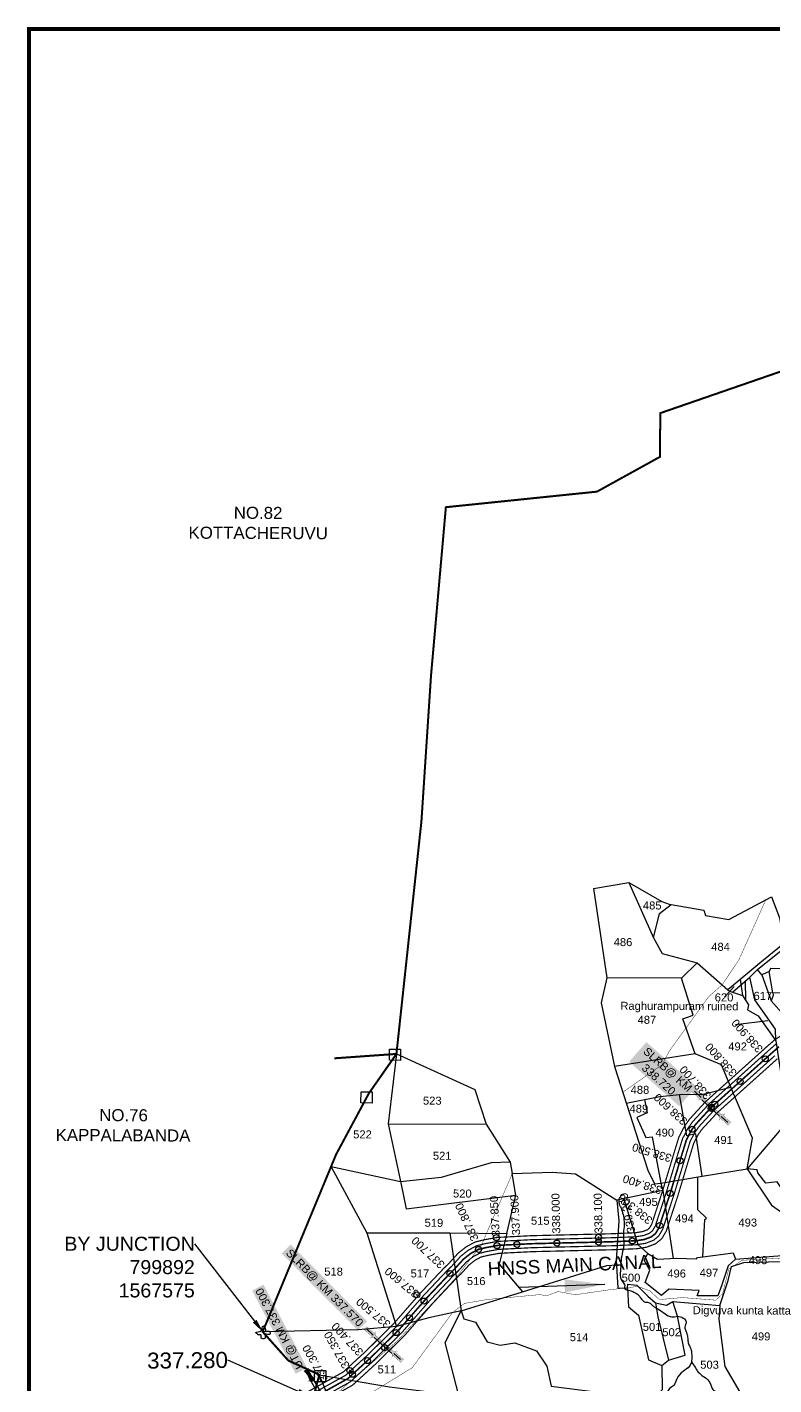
# Model space of a CAD drawing. Header units: feet. Extents: x 799341 to 808000, y 1563100 to 1570804.
# Drawn here: x 799341 to 801207, y 1567411 to 1570804 of the extents above; entities that cross this region are included whole.
import ezdxf
from ezdxf import colors
from ezdxf.entities.mleader import LeaderData, LeaderLine
from ezdxf.enums import TextEntityAlignment as Align
from ezdxf.math import Vec2, Vec3

# ---------------------------------------------------------------- set-up
doc = ezdxf.new("R2010")
doc.units = ezdxf.units.FT
doc.header["$LTSCALE"] = 15
doc.header["$MEASUREMENT"] = 0
doc.header["$PDMODE"] = 32
doc.header["$PDSIZE"] = 15
doc.linetypes.add('ACAD_ISO02W100', pattern=[15, 12, -3])
doc.linetypes.add('HIDDEN2', pattern=[0.1875, 0.125, -0.0625])
for name, color, linetype in [('CANAL1', 7, 'Continuous'), ('CRDS STONES', 7, 'Continuous'), ('CSMark', 72, 'Continuous'), ('HILL', 17, 'Continuous'), ('PLOT', 7, 'Continuous'), ('PLOT NO', 7, 'Continuous'), ('ROADS', 6, 'Continuous'), ('STRUCTURE', 5, 'Continuous'), ('TANKS-STREAM', 4, 'Continuous'), ('TEXT', 1, 'Continuous'), ('text2', 7, 'Continuous'), ('VILLAGE STONES', 240, 'Continuous')]:
    doc.layers.add(name, color=color, linetype=linetype)
doc.layers.add('VILLAGE BOUNDRY', color=5, linetype='HIDDEN2', lineweight=100)
doc.styles.get("Standard").update_dxf_attribs({"font": 'arial.ttf'})
doc.linetypes.add('DOTS', pattern='A,1e-06,-3,["●",Standard,S=3,R=0,X=-1.25,Y=-1.25],-3', length=6.000001)
doc.dimstyles.get("Standard").update_dxf_attribs({"dimtxt": 0.18, "dimasz": 30, "dimexe": 0.18, "dimexo": 0.0625, "dimgap": 0.09, "dimtad": 0, "dimtih": 1, "dimtoh": 1, "dimdec": 4, "dimzin": 0, "dimdsep": 46, "dimtxsty": 'Standard', "dimcen": 0.09, "dimadec": 0, "dimazin": 0, "dimtfac": 1, "dimtdec": 4, "dimtofl": 0, "dimtmove": 0, "dimatfit": 3, "dimfxl": 1, "dimtolj": 1, "dimtzin": 0, "dimarcsym": 0})

# ---------------------------------------------------------------- blocks, each defined once
blk = doc.blocks.new('SLB')
at = {"layer": 'STRUCTURE'}
h = blk.add_hatch(dxfattribs=at)
h.set_pattern_fill('DOTS', color=6, scale=20, angle=320.3722, style=0)
h.set_pattern_definition([(320.372247934, (-159.4327, -72.9564), (1.2786241598, 0.5641323054), [0, -1.25])])
h.paths.add_polyline_path([(769699.5, 1706871.1), (769699.5, 1706861.1), (769729.1, 1706861.1), (769732.1, 1706863.1), (769792.1, 1706863.1), (769795.1, 1706861.1), (769824.7, 1706861.1), (769824.7, 1706871.1), (769795.1, 1706871.1), (769792.1, 1706869.1), (769732.1, 1706869.1), (769729.1, 1706871.1)])
at = {"layer": 'STRUCTURE', "color": 6, "linetype": 'ACAD_ISO02W100', "ltscale": 0.5, "const_width": 0.5}
for points in [[(769699.5, 1706871.1), (769729.1, 1706871.1)], [(769699.5, 1706861.1), (769729.1, 1706861.1)], [(769795.1, 1706871.1), (769824.7, 1706871.1)], [(769795.1, 1706861.1), (769824.7, 1706861.1)]]:
    blk.add_lwpolyline(points, dxfattribs=at)
at = {"layer": 'STRUCTURE', "color": 6, "const_width": 0.628}
for points in [[(769726.1, 1706877.1), (769726.1, 1706873.1), (769732.1, 1706869.1), (769792.1, 1706869.1), (769798.1, 1706873.1), (769798.1, 1706877.1)], [(769726.1, 1706855.1), (769726.1, 1706859.1), (769732.1, 1706863.1), (769792.1, 1706863.1), (769798.1, 1706859.1), (769798.1, 1706855.1)]]:
    blk.add_lwpolyline(points, dxfattribs=at)
at = {"layer": 'STRUCTURE', "color": 6}
blk.add_lwpolyline([(769732.1, 1706863.1), (769792.1, 1706863.1)], dxfattribs=at)
blk.add_lwpolyline([(769732.1, 1706863.1), (769792.1, 1706863.1)], dxfattribs=at)
at = {"layer": 'STRUCTURE', "color": 0}
blk.add_circle((769762.1, 1706866.1), 1.24, dxfattribs=at)
for points in [[(769703.8, 1706866), (769726.7, 1706866)], [(769818.6, 1706865.8), (769795.7, 1706865.8)]]:
    blk.add_leader(points, dimstyle='Standard', override={"dimasz": 10, "dimgap": 0.09, "dimtad": 0}, dxfattribs=at)
blk = doc.blocks.new('UT')
at = {"layer": 'STRUCTURE'}
h = blk.add_hatch(dxfattribs=at)
h.set_pattern_fill('DASH', color=150, scale=8, angle=-39.6278, style=0)
h.set_pattern_definition([(320.372247933, (-4370.464, -6260.8811), (1.40800153113, 0.132407282), [1, -1])])
h.paths.add_polyline_path([(765163, 1700681.9), (765165.6, 1700680.6), (765167.2, 1700680.3), (765169.1, 1700680), (765172.4, 1700679.6), (765176.4, 1700679.3), (765179.5, 1700679.5), (765183.1, 1700679.9), (765187.7, 1700680.9), (765188.9, 1700681.2), (765193.1, 1700682.2), (765196.1, 1700680.2), (765196.1, 1700672.2), (765193.1, 1700670.2), (765190.5, 1700670.8), (765188.1, 1700671.3), (765185.5, 1700671.8), (765183.6, 1700672.1), (765181, 1700672.5), (765180.3, 1700672.5), (765178.5, 1700672.6), (765176.7, 1700672.6), (765174.6, 1700672.5), (765172.5, 1700672.3), (765170.4, 1700672), (765168.5, 1700671.7), (765166.1, 1700671.2), (765165, 1700670.8), (765163, 1700669.7)])
h.paths.add_polyline_path([(765259.1, 1700682.2), (765256.1, 1700680.2), (765256.1, 1700672.2), (765259.1, 1700670.2), (765261.9, 1700671), (765264.4, 1700671.6), (765266.4, 1700672), (765269.1, 1700672.5), (765272.7, 1700673), (765276.1, 1700673.1), (765278.6, 1700672.9), (765281.2, 1700672.7), (765283.9, 1700672.3), (765286.4, 1700671.9), (765288, 1700671.3), (765289.2, 1700670.6), (765289.1, 1700682.7), (765287.6, 1700681.8), (765285.7, 1700681.2), (765283, 1700680.7), (765281.2, 1700680.4), (765276.7, 1700679.9), (765272.7, 1700679.9), (765268.7, 1700680.3), (765264.8, 1700681), (765261.2, 1700681.7)])
at = {"layer": 'STRUCTURE', "color": 150, "const_width": 0.628}
for points in [[(765190.1, 1700688.2), (765190.1, 1700684.2), (765196.1, 1700680.2), (765256.1, 1700680.2), (765262.1, 1700684.2), (765262.1, 1700688.2)], [(765190.1, 1700664.2), (765190.1, 1700668.2), (765196.1, 1700672.2), (765256.1, 1700672.2), (765262.1, 1700668.2), (765262.1, 1700664.2)]]:
    blk.add_lwpolyline(points, dxfattribs=at)
at = {"layer": 'STRUCTURE', "color": 150}
for points in [[(765196.1, 1700680.2), (765256.1, 1700680.2)], [(765196.1, 1700672.2), (765256.1, 1700672.2)], [(765196.1, 1700672.2), (765256.1, 1700672.2)]]:
    blk.add_lwpolyline(points, dxfattribs=at)
at = {"layer": 'STRUCTURE', "color": 0}
blk.add_circle((765226.1, 1700676.2), 1.89, dxfattribs=at)
at = {"layer": 'STRUCTURE', "color": 150}
for points in [[(765163, 1700681.9), (765164.4, 1700681.1), (765167.9, 1700680.2), (765171.2, 1700679.8), (765176.1, 1700679.4), (765184.7, 1700680.3), (765193.1, 1700682.2)], [(765289.1, 1700682.7), (765287.8, 1700681.9), (765284.3, 1700680.9), (765280.9, 1700680.4), (765276.1, 1700679.8), (765267.4, 1700680.5), (765259.1, 1700682.2)], [(765163, 1700669.7), (765164.3, 1700670.6), (765167.8, 1700671.6), (765171.2, 1700672.1), (765176, 1700672.6), (765184.7, 1700672), (765193.1, 1700670.2)], [(765289.2, 1700670.6), (765287.8, 1700671.4), (765284.2, 1700672.3), (765280.9, 1700672.7), (765276.1, 1700673.1), (765267.4, 1700672.2), (765259.1, 1700670.2)]]:
    blk.add_spline(points, degree=3, dxfattribs=at)
at = {"layer": 'STRUCTURE', "color": 0}
blk.add_text('STREAM', height=5, dxfattribs=at).set_placement((765148.2, 1700675.8), align=Align.MIDDLE_CENTER)
for points in [[(765190.9, 1700676), (765164.2, 1700675.8)], [(765289.3, 1700676.7), (765265.4, 1700676.4)]]:
    blk.add_leader(points, dimstyle='Standard', override={"dimasz": 10, "dimgap": 0.09, "dimtad": 0}, dxfattribs=at)

msp = doc.modelspace()

# ---------------------------------------------------------------- linework, layer by layer
at = {"layer": 'CANAL1', "color": 1, "const_width": 3}
for points in [[(800997.2, 1568075.8), (801037.4, 1568119.5), (801139.6, 1568211.2), (801189.8, 1568256.3), (801208, 1568272.2), (801223.3, 1568282.4)], [(801027.4, 1568049.6), (801065.5, 1568091), (801166.3, 1568181.4), (801216.4, 1568226.4)], [(800015, 1567378.4), (800131, 1567443.1), (800188.3, 1567495.6), (800258.2, 1567565.1), (800324.4, 1567640.9), (800379.4, 1567699.2), (800396.8, 1567716.4), (800418.6, 1567740.4), (800439.1, 1567756.5), (800460.9, 1567768.2), (800484.4, 1567773.9), (800515.9, 1567779.6), (800601.3, 1567783.9), (800802.5, 1567788.8), (800835.6, 1567790.2), (800860.8, 1567791.2), (800879, 1567794.1), (800891.3, 1567798.7), (800896.4, 1567802.9), (800901.9, 1567812.1), (800929.8, 1567897.7), (800955.8, 1567984), (800970, 1568030.5), (800983.7, 1568056.9), (800995.6, 1568073.8), (800997.2, 1568075.8)], [(800031.4, 1567341.8), (800154.6, 1567410.4), (800215.9, 1567466.7), (800287.4, 1567537.7), (800354, 1567614), (800408.1, 1567671.3), (800425.7, 1567688.8), (800445.9, 1567711), (800461.1, 1567722.9), (800475.3, 1567730.5), (800492.6, 1567734.7), (800520.5, 1567739.8), (800602.8, 1567744), (800803.9, 1567748.8), (800837.2, 1567750.2), (800864.7, 1567751.3), (800889.3, 1567755.2), (800911.6, 1567763.6), (800927.2, 1567776.4), (800938.5, 1567795.5), (800968, 1567885.7), (800994.1, 1567972.4), (801007.2, 1568015.3), (801017.9, 1568036.1), (801027.3, 1568049.4), (801028.2, 1568050.5)]]:
    msp.add_lwpolyline(points, dxfattribs=at)
at = {"layer": 'CANAL1', "color": 5, "const_width": 3}
for points in [[(800019.1, 1567369.3), (800136.9, 1567434.9), (800195.2, 1567488.4), (800265.5, 1567558.2), (800331.8, 1567634.2), (800386.6, 1567692.2), (800404, 1567709.5), (800425.4, 1567733.1), (800444.6, 1567748.1), (800464.5, 1567758.8), (800486.4, 1567764.1), (800517, 1567769.6), (800601.6, 1567773.9), (800802.9, 1567778.8), (800836, 1567780.2), (800861.7, 1567781.2), (800881.6, 1567784.3), (800896.4, 1567789.9), (800904.1, 1567796.3), (800911, 1567807.9), (800939.3, 1567894.7), (800965.3, 1567981.1), (800979.3, 1568026.7), (800992.2, 1568051.7), (801003.5, 1568067.7), (801005, 1568069.5), (801044.4, 1568112.3), (801146.2, 1568203.7), (801196.5, 1568248.8), (801214.1, 1568264.3)], [(800027.3, 1567350.9), (800148.7, 1567418.6), (800209, 1567473.9), (800280.1, 1567544.6), (800346.6, 1567620.7), (800400.9, 1567678.3), (800418.5, 1567695.7), (800439.1, 1567718.4), (800455.6, 1567731.3), (800471.7, 1567739.9), (800490.6, 1567744.5), (800519.3, 1567749.7), (800602.4, 1567753.9), (800803.6, 1567758.8), (800836.8, 1567760.2), (800863.7, 1567761.3), (800886.7, 1567764.9), (800906.5, 1567772.4), (800919.5, 1567783.1), (800929.4, 1567799.6), (800958.4, 1567888.7), (800984.5, 1567975.3), (800997.9, 1568019.1), (801009.4, 1568041.3), (801019.4, 1568055.5), (801020.4, 1568056.8), (801058.5, 1568098.1), (801159.6, 1568188.8), (801209.8, 1568233.9)]]:
    msp.add_lwpolyline(points, dxfattribs=at)
at = {"layer": 'CANAL1', "color": 1, "linetype": 'HIDDEN2', "ltscale": 5, "const_width": 4}
msp.add_lwpolyline([(800023.2, 1567360.1), (800142.8, 1567426.8), (800155, 1567438), (800202.1, 1567481.1), (800222.2, 1567501.1), (800272.8, 1567551.4), (800275.2, 1567554.1), (800333.2, 1567620.6), (800339.2, 1567627.5), (800393.8, 1567685.3), (800411.2, 1567702.6), (800432.2, 1567725.7), (800450.1, 1567739.7), (800468.1, 1567749.4), (800488.5, 1567754.3), (800515.3, 1567759.1), (800518.2, 1567759.7), (800602, 1567763.9), (800769.2, 1567767.9), (800803.2, 1567768.8), (800836.4, 1567770.2), (800862.7, 1567771.2), (800884.2, 1567774.6), (800901.5, 1567781.2), (800911.8, 1567789.7), (800920.2, 1567803.8), (800948.9, 1567891.7), (800974.9, 1567978.2), (800988.6, 1568022.9), (801000.8, 1568046.5), (801011.4, 1568061.6), (801012.7, 1568063.1), (801037.9, 1568090.5), (801051.5, 1568105.2), (801152.9, 1568196.3), (801203.1, 1568241.3), (801220.2, 1568256.3)], dxfattribs=at)
at = {"layer": 'CSMark', "color": 3}
for p in [(801051.5, 1568105.2), (800515.3, 1567759.1), (800769.2, 1567767.9), (800333.2, 1567620.6)]:
    msp.add_point(p, dxfattribs=at)
at = {"layer": 'HILL'}
msp.add_lwpolyline([(800243.9, 1568063.6), (800488.7, 1568062.7)], dxfattribs=at)
at = {"layer": 'PLOT'}
for points in [[(800756.7, 1568651.6), (800845.2, 1568666.9), (800927.5, 1568619.4), (800945.6, 1568612.8), (801032.3, 1568597.1), (801036.7, 1568584.5), (801095, 1568574), (801201.6, 1568630.6), (801221.6, 1568578.3)], [(800756.7, 1568651.6), (800789.9, 1568428.3), (800775.7, 1568365.8), (800808.8, 1568206.9), (800892, 1567947.9), (800909.1, 1567913.4), (800924.9, 1567915.4), (800929.9, 1567896.6), (800815.2, 1567872.8)], [(800845.2, 1568666.9), (800906.9, 1568528.2), (800921.9, 1568589), (800950.6, 1568611.9)], [(801221.6, 1568578.3), (801228.7, 1568534.4), (801226.8, 1568509.5), (801172.1, 1568464.9), (801092, 1568398.4)], [(800906.9, 1568528.2), (800928.1, 1568489.3), (801015.6, 1568466), (801092, 1568398.4), (801096.1, 1568394.7), (801129.3, 1568384.6), (801144.1, 1568360.8), (801141.8, 1568348.4), (801167.7, 1568333.1), (801212.5, 1568271), (801234.9, 1568121.4), (801239.7, 1568067.8), (801140.6, 1567951.2), (801153.8, 1568027.5), (801099.8, 1568155.3), (801076.5, 1568210.6), (801011, 1568238.5), (800980.2, 1568325.8), (801005.9, 1568334.8), (800976.8, 1568427.3), (801015.6, 1568466)], [(801103.8, 1568392.4), (801146.9, 1568429.7), (801166.7, 1568449.2), (801225.2, 1568496.5), (801269.2, 1568485.1), (801260.4, 1568451.2), (801199.3, 1568451.4), (801195.8, 1568444.3), (801177.2, 1568435.5), (801166.7, 1568449.2)], [(801177.2, 1568435.5), (801200.4, 1568371), (801233.2, 1568333.9), (801248, 1568334.6), (801284.1, 1568365.4), (801277.3, 1568388.8), (801204.6, 1568391), (801195.8, 1568444.3)], [(800976.8, 1568427.3), (800789.9, 1568428.3)], [(801123.1, 1568424.1), (801129.3, 1568384.6)], [(801135.6, 1568419.9), (801136.7, 1568372.7)], [(801212.5, 1568271), (801211, 1568300.4), (801159.5, 1568373.7), (801146.9, 1568429.7)], [(801205.5, 1568384.1), (801200.4, 1568371)], [(801204.6, 1568391), (801205.5, 1568384.1)], [(800264.2, 1568238.2), (800243.9, 1568063.6), (800275.7, 1567912.1), (800288.4, 1567850.9), (800562.8, 1567885.5), (800553.7, 1567939.2)], [(800264.2, 1568238.2), (800460.4, 1568149), (800488.7, 1568062.7), (800548.4, 1567967.5), (800553.7, 1567939.2), (800653.3, 1567942.9), (800711.4, 1567938.9), (800815.2, 1567872.8), (800819.8, 1567821.2), (800813.4, 1567722.8), (800817.7, 1567653.5), (800841.8, 1567652.5), (800844.5, 1567606.3), (800869.2, 1567585.7), (800894, 1567473.4), (800927.4, 1567459.6), (800928.3, 1567398.6)], [(801011, 1568238.5), (800808.8, 1568206.9)], [(800838.3, 1568115.2), (800922.1, 1568131.5), (800971.8, 1568136.5), (801031, 1568137.5), (801099.8, 1568155.3)], [(800884.1, 1568124.1), (800890.5, 1568091), (800864.7, 1568079.3), (800887.6, 1568029.2), (800903.2, 1568031.3), (800924.9, 1567915.4), (801028.4, 1567932.8), (801012.4, 1568038.9), (800989.7, 1568033.7), (800971.8, 1568136.5)], [(800548.4, 1567967.5), (800500.7, 1567965.7), (800376.2, 1567929.3), (800274.4, 1567918.3), (800100.7, 1567956.3), (800189.9, 1567790.8), (800264.1, 1567557), (800168.6, 1567548.9), (799929.9, 1567543.8)], [(801028.4, 1567932.8), (801140.6, 1567951.2), (801201.8, 1567860.1), (801276.4, 1567807.5), (801360.1, 1567805.2), (801356, 1567844.6), (801255.6, 1567859.7), (801215.2, 1567918.4), (801187, 1567915.4), (801167.2, 1567941.1), (801165.2, 1567948.3), (801140.6, 1567951.2)], [(801029.6, 1567731.5), (801034.8, 1567824.4), (801038.6, 1567827.5), (801017.6, 1567848.6), (801017.7, 1567931)], [(800189.9, 1567790.8), (800397.5, 1567791.3), (800540.3, 1567789.3), (800562.8, 1567885.5)], [(800832.5, 1567876.4), (800867.6, 1567762.3), (800892.7, 1567739.3), (800916.6, 1567725.1), (800964.4, 1567727.6), (801013.7, 1567726.3), (801016.5, 1567729.7), (801029.6, 1567731.5), (801105.4, 1567741.3), (801111.6, 1567725.6), (801093.4, 1567709), (801077.1, 1567661.3), (801067.4, 1567634), (801015.8, 1567633.3), (801021, 1567646.9), (800944.7, 1567650.1), (800926.8, 1567634.6), (800885.6, 1567667.1), (800897, 1567698.1), (800882.9, 1567722.7), (800892.7, 1567739.3)], [(800929.9, 1567896.6), (800955.4, 1567727.1)], [(801111.6, 1567725.6), (801217.3, 1567733.9), (801294.7, 1567737.4), (801364.2, 1567749.4), (801372.6, 1567751.5), (801360.1, 1567805.2)], [(800397.5, 1567791.3), (800426, 1567596.3), (800579, 1567643.4), (800790, 1567709.6), (800814.1, 1567711.1)], [(800540.3, 1567789.3), (800521, 1567713), (800579, 1567643.4)], [(800841.8, 1567652.5), (800842.2, 1567662.9), (800864.5, 1567659.9), (800892.6, 1567632.6), (800911.4, 1567616.5), (800939.4, 1567610.2), (800954.7, 1567619.4), (801072.4, 1567609.5), (801093.4, 1567671.7), (801101.7, 1567706.8), (801132.4, 1567716.9), (801287.5, 1567720.9)], [(800071.5, 1567436.5), (800246.9, 1567406.6), (800419.7, 1567384.3), (800386, 1567517), (800426, 1567596.3), (800345.5, 1567578.9), (800264.1, 1567557)], [(800426, 1567596.3), (800432.8, 1567576.3), (800462, 1567567.7), (800491.2, 1567518.4), (800523, 1567510.3), (800559.7, 1567516), (800614.2, 1567496.5), (800640.4, 1567457.9), (800650.8, 1567408.1), (800806.5, 1567387.9), (800883.5, 1567358.9), (800928.3, 1567398.6)], [(800911.4, 1567616.5), (800917.7, 1567581.5), (800944.3, 1567472.9)], [(800927.4, 1567459.6), (800944.3, 1567472.9), (800985.9, 1567485.6), (800966.4, 1567582.4), (800954.7, 1567619.4)], [(801072.4, 1567609.5), (801070.2, 1567575.3), (801085, 1567457), (801140.1, 1567362.9)], [(800070, 1566931.7), (800104.9, 1567109.6), (800148.9, 1567252.8), (800071.5, 1567436.5)]]:
    msp.add_lwpolyline(points, dxfattribs=at)
at = {"layer": 'PLOT NO'}
for points in [[(801084.3, 1568380.1), (801108.5, 1568406.8)], [(801111.1, 1568311.4), (801192.1, 1568322.1)]]:
    msp.add_lwpolyline(points, dxfattribs=at)
at = {"layer": 'ROADS', "linetype": 'DOTS', "ltscale": 0.15, "const_width": 1}
for points in [[(800829.6, 1568142.2), (800887.8, 1568183.2), (800928, 1568211.4), (800945.8, 1568245.1), (800992.8, 1568310), (801031.6, 1568363.6), (801044.3, 1568381.1), (801078, 1568410.8), (801120.1, 1568473.7), (801186.9, 1568622.8), (801201.6, 1568630.6)], [(800104.4, 1567380.3), (800265.8, 1567520.7), (800413.8, 1567679.9), (800477.4, 1567762.1), (800553.7, 1567939.2)], [(800207.8, 1567395.2), (800303.5, 1567453.8), (800404.1, 1567591.5), (800433.9, 1567614.6), (800491.6, 1567624.5), (800623.6, 1567636.8), (800638.9, 1567633.5), (800668.3, 1567644.3), (800711.8, 1567636.4), (800791.4, 1567648), (800867.5, 1567657.1), (800898.1, 1567645.7), (800921.1, 1567624.2), (800978.5, 1567629.3), (801062.2, 1567622.8), (801079, 1567638.3), (801094.6, 1567700.5), (801128.3, 1567722.6), (801157.5, 1567724), (801229.3, 1567727.9)]]:
    msp.add_lwpolyline(points, dxfattribs=at)
at = {"layer": 'TANKS-STREAM'}
for points in [[(800820.5, 1567873.9), (800820.5, 1567864.6), (800823.7, 1567856.6), (800829.5, 1567841.3), (800832.9, 1567805.7), (800831.2, 1567786.4), (800832.7, 1567765.9), (800825.5, 1567722.3), (800825.2, 1567712.7), (800828.7, 1567669.6), (800834.6, 1567659.4), (800834.3, 1567652.8), (800847.1, 1567646.8), (800857.6, 1567643), (800869.3, 1567635.2), (800874.6, 1567627.7), (800884.2, 1567618.8), (800894.1, 1567616.9), (800901.1, 1567612.6), (800906.2, 1567607.7), (800913.8, 1567603.2), (800935.3, 1567588.6), (800952.4, 1567580.8), (800966.4, 1567582.4), (800981, 1567577.9), (800988.5, 1567568.3), (800984.7, 1567554.9), (800987.3, 1567546.3), (800991.8, 1567530), (800993, 1567518.5), (800996.3, 1567508.6), (800999.9, 1567500.8), (801001.9, 1567490.1), (801001.9, 1567471.5), (800996.4, 1567457.6), (800980.7, 1567444.9), (800964.5, 1567426), (800957.5, 1567410), (800946.7, 1567401.8), (800932.5, 1567383.1), (800917.6, 1567375), (800913.4, 1567359.7), (800899.8, 1567347.9), (800891, 1567331), (800863.3, 1567308.9), (800850.4, 1567288.4), (800844.1, 1567271.3), (800838.3, 1567259.4), (800833.6, 1567235.5), (800824.5, 1567226.5), (800816.2, 1567214.2), (800809.4, 1567194.1), (800810.3, 1567175.1), (800809.8, 1567165.2), (800808.9, 1567150.4), (800803.6, 1567142.8), (800794.8, 1567127.1), (800784.8, 1567098), (800779.3, 1567088.1), (800780.5, 1567062.5), (800777.9, 1567046.1), (800773.7, 1567023), (800762.7, 1566996.5), (800759.1, 1566978.7)], [(801001.2, 1567468.5), (801011.3, 1567453.8), (801015.9, 1567446.4), (801027.6, 1567434.9), (801042.4, 1567423.9), (801050.7, 1567408.7), (801054.6, 1567399.8), (801063.2, 1567394.3), (801081.6, 1567381.8), (801098.4, 1567378), (801104.5, 1567378.5), (801122.1, 1567355), (801124.7, 1567346.6), (801134, 1567330.6), (801136.8, 1567315.1), (801149.4, 1567296.8), (801149.8, 1567269.8), (801153.8, 1567255.1), (801159.7, 1567242.7), (801167, 1567230.8), (801170.6, 1567224.8), (801174.7, 1567212.9), (801175.6, 1567201), (801178.3, 1567187.5), (801194, 1567117.8), (801198.1, 1567111.9), (801208.1, 1567102.2), (801217.7, 1567092.6), (801218.6, 1567091.6), (801221.8, 1567080.2), (801221.7, 1567072)]]:
    msp.add_spline(points, degree=3, dxfattribs=at)
at = {"layer": 'text2', "color": 5, "const_width": 10}
msp.add_lwpolyline([(799346.4, 1570799.4), (807894.1, 1570799.4), (807894.1, 1563411.2), (799346.4, 1563411.2)], close=True, dxfattribs=at)
at = {"layer": 'text2', "color": 3}
for p in [(801186, 1568226), (801123, 1568169.4), (801059.9, 1568112.7), (801003.2, 1568049.9), (800972.8, 1567971.2), (800948.3, 1567890), (800922, 1567809.4), (800565.1, 1567762.1), (800665.1, 1567765.5), (800853.9, 1567770.9), (800469.4, 1567749.7), (800397.9, 1567689.4), (800296.7, 1567578.8), (800263.2, 1567541.8), (800191.8, 1567471.7), (800154.4, 1567437.5)]:
    msp.add_point(p, dxfattribs=at)
at = {"layer": 'text2', "color": 2}
for p in [(801051, 1568102), (800514, 1567779), (800769, 1567780), (800315, 1567636), (800235, 1567504), (800148, 1567447)]:
    msp.add_point(p, dxfattribs=at)
at = {"layer": 'VILLAGE BOUNDRY', "lineweight": -2, "ltscale": 10, "const_width": 5.02}
for points in [[(800039.1, 1567313.9), (800071.5, 1567436.5), (799994, 1567471.9), (799929.9, 1567543.8), (800113.4, 1567986.9), (800195.3, 1568139.6), (800264.2, 1568238.2), (800326.6, 1568818.9), (800350.6, 1569183.6), (800387.7, 1569604.6), (800765.3, 1569643.5), (800922.4, 1569730.3), (800923.7, 1569839.8), (801323.5, 1569978)], [(800264.2, 1568238.2), (800108.9, 1568227.2)]]:
    msp.add_lwpolyline(points, dxfattribs=at)
at = {"layer": 'VILLAGE STONES'}
for points in [[(800246.6, 1568250.3), (800274.4, 1568250.1), (800274.3, 1568222.1), (800246.5, 1568222.2)], [(800175.8, 1568143.7), (800203.6, 1568143.6), (800203.4, 1568115.5), (800175.6, 1568115.7)], [(800059.6, 1567446.8), (800087.4, 1567446.7), (800087.2, 1567418.6), (800059.4, 1567418.7)]]:
    msp.add_lwpolyline(points, close=True, dxfattribs=at)
msp.add_spline([(799919.4, 1567535.4), (799912.6, 1567542.1), (799926.8, 1567546.7), (799930.5, 1567558.4), (799937, 1567549.1), (799937.1, 1567545.2), (799946.6, 1567545.1), (799947.8, 1567537.3), (799936.9, 1567537.7), (799935.1, 1567527.3), (799926.5, 1567528.2), (799926, 1567535.3), (799918.4, 1567535.9)], degree=3, dxfattribs=at)

# ---------------------------------------------------------------- block references
at = {"layer": 'STRUCTURE', "color": 0}
for name, p, rotation in [('SLB', (-924743.8, 841774.6), 317.0990416256932), ('SLB', (-911231.2, 808027), 318.2043083983252), ('UT', (2657371.6, 1735625.6), 119.4011916410081)]:
    msp.add_blockref(name, p, dxfattribs=dict(at, rotation=rotation))

# ---------------------------------------------------------------- texts
at = {"layer": 'CSMark', "color": 1}
for s, rotation, p in [('338.900', 131.7051, (801174.1, 1568245.4)), ('338.800', 131.9151, (801108.7, 1568185.9)), ('338.700', 131.9151, (801044.6, 1568129.1)), ('338.600', 137.3486, (800986.3, 1568065.6)), ('338.500', 163.0054, (800950.6, 1567976.6)), ('338.400', 161.9423, (800926.8, 1567896.2)), ('337.800', 114.6289, (800461, 1567772.1)), ('337.850', 92.9134, (800512.5, 1567782.5)), ('337.900', 92.9134, (800563.5, 1567785.1)), ('338.000', 91.3728, (800663.8, 1567789)), ('338.100', 91.3728, (800769.4, 1567789.4)), ('338.300', 140.6864, (800899.6, 1567818.3)), ('339.200', 101.6531, (800851.5, 1567791.4)), ('337.700', 136.6451, (800379.9, 1567706.9)), ('337.600', 140.3094, (800316.5, 1567634.5)), ('337.500', 140.3094, (800245.2, 1567558.3)), ('337.400', 132.5079, (800175.6, 1567488)), ('337.350', 119.1445, (800139.6, 1567454.2)), ('337.300', 119.1445, (800085.6, 1567420.6))]:
    msp.add_text(s, height=20, rotation=rotation, dxfattribs=at).set_placement(p, align=Align.MIDDLE_LEFT)
at = {"layer": 'PLOT NO'}
for s, p in [('485', (800903.4, 1568609.3)), ('486', (800830.4, 1568517.7)), ('484', (801074.1, 1568505.9)), ('487', (800890.1, 1568323.5)), ('492', (801116.7, 1568256.9)), ('488', (800872.7, 1568148.5)), ('523', (800353.8, 1568121.4)), ('489', (800870, 1568101.5)), ('522', (800179.4, 1568037.1)), ('490', (800934.6, 1568041.6)), ('491', (801081.6, 1568023.1)), ('521', (800378.5, 1567983.7)), ('520', (800428.9, 1567889.3)), ('495', (800893.9, 1567868.4)), ('515', (800623.6, 1567821.3)), ('494', (800984, 1567827.1)), ('519', (800357.8, 1567816.2)), ('493', (801142.1, 1567816.8)), ('498', (801167.8, 1567722.9)), ('518', (800107.1, 1567694.2)), ('517', (800322.8, 1567689.6)), ('496', (800964.4, 1567689.4)), ('497', (801045.2, 1567691.4)), ('516', (800463.4, 1567670.5)), ('500', (800850.3, 1567679)), ('501', (800903.1, 1567556)), ('514', (800720.7, 1567530.3)), ('502', (800951.8, 1567542.7)), ('499', (801175.3, 1567532.3)), ('511', (800240.3, 1567449.7)), ('503', (801046.6, 1567461.5))]:
    msp.add_text(s, height=20, rotation=359.7347, dxfattribs=at).set_placement(p, align=Align.MIDDLE_CENTER)
for s, p in [('620', (801059.5, 1568369.6)), ('617', (801156.4, 1568373.4)), ('Raghurampuram ruined', (800823.7, 1568348.5)), ('Digvuva kunta katta', (801004.5, 1567587.8))]:
    msp.add_text(s, height=20, rotation=359.7347, dxfattribs=at).set_placement(p)
at = {"layer": 'STRUCTURE', "color": 5, "char_height": 20, "attachment_point": 1, "bg_fill": 1, "box_fill_scale": 1.3, "bg_fill_color": 7, "bg_fill_true_color": 16777215, "bg_fill_transparency": 4390977}
for s, insert, width, rotation in [('\\pi3.7667;SLRB@ KM \\P\\pi28.351;338.720', (800889.5, 1568259.2), 155.187, 318.4345), ('\\pi0.72756;SLRB@ KM 337.570', (800000, 1567753.5), 258.645, 314.809), ('\\pi1.1982;UT@ KM 337.300', (800015.1, 1567446.7), 222.901, 117.6105)]:
    msp.add_mtext(s, dxfattribs=dict(at, insert=insert, width=width, rotation=rotation))
at = {"layer": 'TEXT', "char_height": 30.124, "attachment_point": 1, "rotation": 359.7347}
for s, insert, width in [('\\pi116.09;NO.82 \\P\\pi3.2364;KOTTACHERUVU', (799741.7, 1569606.4), 348.38), ('\\pi110.19;NO.76 \\P\\pi1.5411;KAPPALABANDA', (799411.4, 1568101), 336.872)]:
    msp.add_mtext(s, dxfattribs=dict(at, insert=insert, width=width))
at = {"layer": 'VILLAGE STONES'}
msp.add_text('HNSS MAIN CANAL', height=33.904, rotation=2.554, dxfattribs=at).set_placement((800492.9, 1567684.1))

# ---------------------------------------------------------------- leaders
at = {"layer": 'CRDS STONES', "color": 1}
ml = msp.add_multileader_mtext('Standard', dxfattribs=at)
ml.set_content('BY JUNCTION\\P799892\\P1567575', color=1)
ml.set_leader_properties()
ml.build(insert=Vec2(0, 0))
ml.multileader.update_dxf_attribs({"dogleg_length": 0.36, "arrow_head_size": 35})
ctx = ml.context
ctx.base_point, ctx.char_height, ctx.arrow_head_size, ctx.landing_gap_size, ctx.plane_origin = Vec3(799441.9, 1567763.5), 35, 35, 0.09, Vec3(799165.4, 1567817.5)
ctx.text_align_type = 2
notes = []
notes.append((ctx, [(1, (1, 1, 0), (799760.4, 1567763.5), (-1, 0), 1.396927018504357e-11, [(0, [(799931.5, 1567542.5)], 0, [])])]))
ctx.mtext.insert, ctx.mtext.alignment, ctx.mtext.flow_direction = Vec3(799760.3, 1567781.3), 3, 5
at = {"layer": 'VILLAGE STONES'}
msp.add_leader([(800784.6, 1567662.2), (800570.6, 1567654.5)], dimstyle='Standard', override={"dimasz": 100, "dimtfill": 2, "dimtfillclr": 5}, dxfattribs=at)
at = {"layer": 'VILLAGE STONES', "color": 1}
ml = msp.add_multileader_mtext('Standard', dxfattribs=at)
ml.set_content('337.280', color=1)
ml.set_leader_properties()
ml.build(insert=Vec2(0, 0))
ml.multileader.update_dxf_attribs({"dogleg_length": 0.36, "arrow_head_size": 40})
ctx = ml.context
ctx.base_point, ctx.char_height, ctx.arrow_head_size, ctx.landing_gap_size, ctx.plane_origin, ctx.plane_x_axis, ctx.plane_y_axis = Vec3(799646, 1567471.2), 40, 40, 0.0911, Vec3(800842.2, 1566868.2), Vec3(0.999954, 0.009564), Vec3(-0.009564, 0.999954)
ctx.text_align_type = 2
notes.append((ctx, [(1, (1, 1, 0), (799843.2, 1567473.1), (-0.999954, -0.009564), 7.830585350072124e-12, [(0, [(800055.7, 1567378.7)], 0, [])])]))
ctx.mtext.insert, ctx.mtext.text_direction, ctx.mtext.rotation, ctx.mtext.alignment, ctx.mtext.flow_direction = Vec3(799842.9, 1567493.5), Vec3(0.999954, 0.009564), 0.009564, 3, 5
for ctx, leaders in notes:
    for number, flags, end, landing, length, lines in leaders:
        leader = LeaderData()
        leader.index, (leader.has_last_leader_line, leader.has_dogleg_vector, leader.attachment_direction) = number, flags
        leader.last_leader_point, leader.dogleg_vector, leader.dogleg_length = Vec3(end), Vec3(landing), length
        for number, points, colour, breaks in lines:
            line = LeaderLine()
            line.index, line.vertices, line.color, line.breaks = number, Vec3.list(points), colors.encode_raw_color(colour), breaks
            leader.lines.append(line)
        ctx.leaders.append(leader)

doc.saveas('drawing.dxf')
